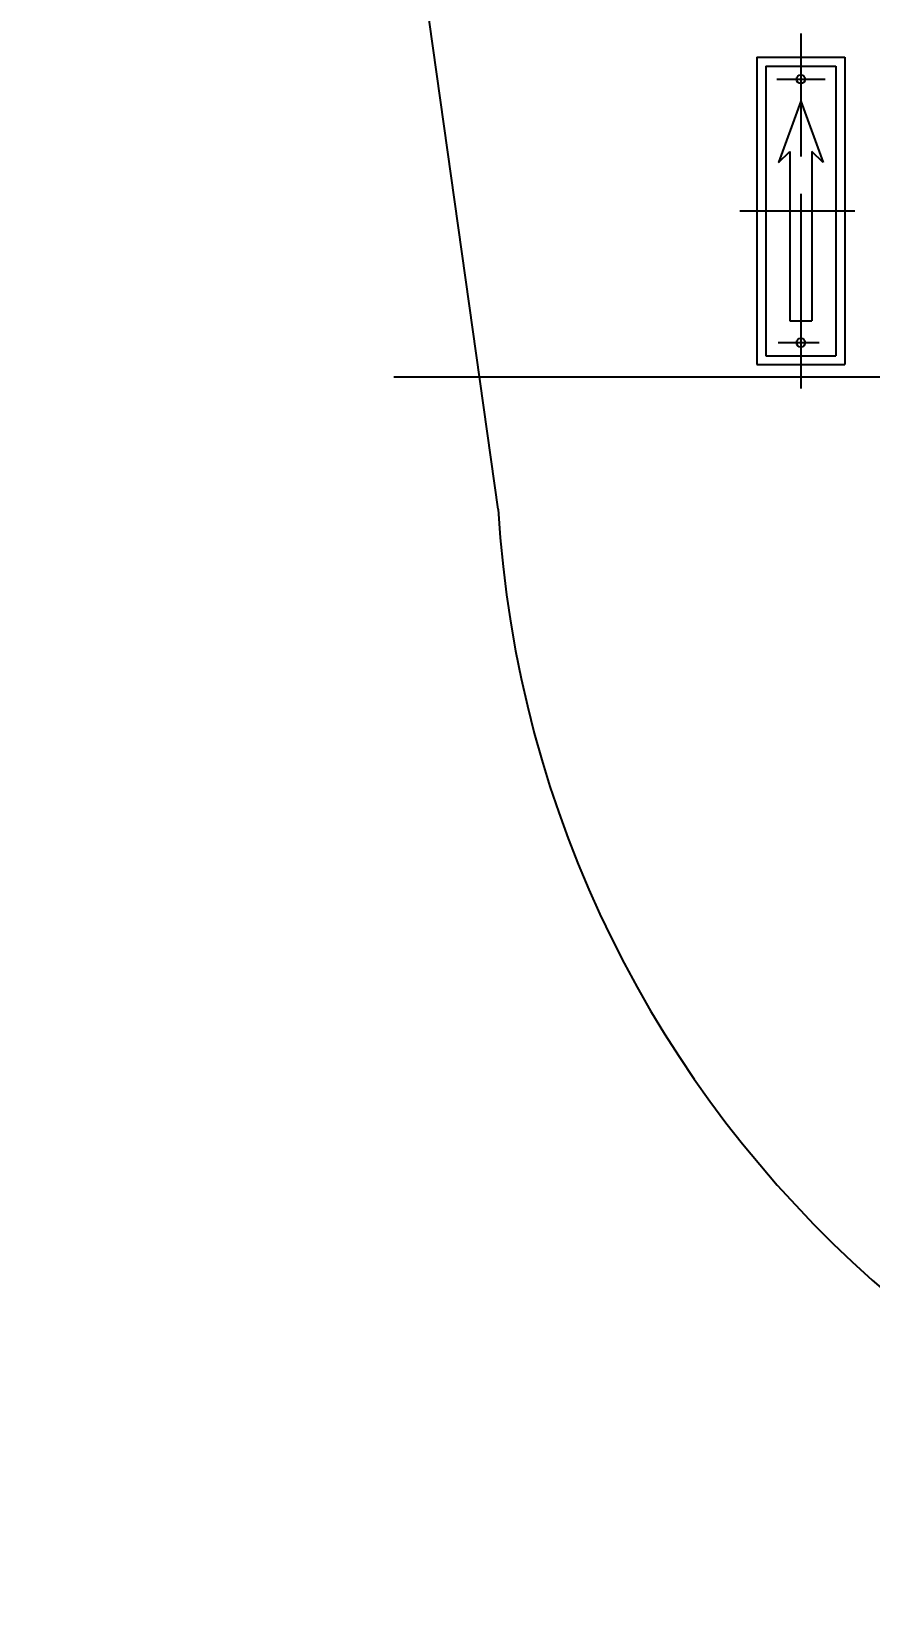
# Model space of a CAD drawing. Header units: millimetres. Extents: x 0 to 29400, y 0 to 20790.
# Drawn here: x 17570.8 to 17761.6, y 11226.9 to 11587.6 of the extents above; entities that cross this region are included whole.
import ezdxf

# ---------------------------------------------------------------- set-up
doc = ezdxf.new("R2010")
doc.units = ezdxf.units.MM
doc.header["$LTSCALE"] = 700
doc.linetypes.add('G', pattern=[2, 1.25, -0.25, 0.25, -0.25])
for name, color, linetype in [('01', 7, 'Continuous'), ('05', 142, 'G'), ('08', 1, 'Continuous')]:
    doc.layers.add(name, color=color, linetype=linetype)
doc.styles.get("Standard").update_dxf_attribs({"font": 'FZYTK.TTF', "width": 0.707})
doc.dimstyles.new('INTE', dxfattribs={"dimscale": 70, "dimtxt": 3.5, "dimasz": 3, "dimexe": 3, "dimexo": 0, "dimgap": 1, "dimtad": 1, "dimdec": 0, "dimdsep": 46, "dimtxsty": 'Standard', "dimcen": 0, "dimclrd": 1, "dimclre": 1, "dimclrt": 3, "dimaunit": 1, "dimadec": 0, "dimazin": 0, "dimtfac": 1, "dimtdec": 0, "dimtmove": 0, "dimatfit": 0, "dimfxl": 1, "dimarcsym": 0})

# ---------------------------------------------------------------- blocks, each defined once
blk = doc.blocks.new('*D847')
at = {"layer": '08', "color": 1, "lineweight": -2}
for p, q in [((19345.33, 16880.98), (25222.23, 16880.98)), ((25012.23, 7692.98), (25012.23, 16670.98)), ((14962.64, 7482.98), (25222.23, 7482.98))]:
    blk.add_line(p, q, dxfattribs=at)
at = {"layer": '08', "color": 1}
for points in [[(24977.23, 16670.98), (25047.23, 16670.98), (25012.23, 16880.98)], [(24977.23, 7692.98), (25047.23, 7692.98), (25012.23, 7482.98)]]:
    blk.add_solid(points, dxfattribs=at)
at = {"layer": 'DEFPOINTS', "color": 0}
for p in [(19345.33, 16880.98), (25012.23, 16880.98), (14962.64, 7482.98)]:
    blk.add_point(p, dxfattribs=at)
at = {"layer": '08', "color": 3, "insert": (24783.71, 12181.98), "char_height": 245, "attachment_point": 5, "rotation": 90}
blk.add_mtext('{\\fArial|b0|i0|c204|p34;Внешняя сторона кузова\\Fisocp,intecad|c134;9398}', dxfattribs=at)
blk = doc.blocks.new('*D852')
at = {"layer": '08', "color": 1, "lineweight": -2}
for p, q in [((18977.63, 11384.13), (18977.63, 9992.74)), ((15472.63, 10365.42), (15472.63, 9992.74)), ((18767.63, 10202.74), (15682.63, 10202.74))]:
    blk.add_line(p, q, dxfattribs=at)
at = {"layer": '08', "color": 1}
for points in [[(15682.63, 10237.74), (15682.63, 10167.74), (15472.63, 10202.74)], [(18767.63, 10237.74), (18767.63, 10167.74), (18977.63, 10202.74)]]:
    blk.add_solid(points, dxfattribs=at)
at = {"layer": 'DEFPOINTS', "color": 0}
for p in [(18977.63, 11384.13), (15472.63, 10365.42), (15472.63, 10202.74)]:
    blk.add_point(p, dxfattribs=at)
at = {"layer": '08', "color": 3, "insert": (17225.13, 10395.24), "char_height": 245, "attachment_point": 5}
blk.add_mtext('3505', dxfattribs=at)
blk = doc.blocks.new('*D854')
at = {"layer": '08', "color": 1, "lineweight": -2}
for p, q in [((19030.93, 18159.27), (25718.12, 18159.27)), ((25508.12, 17949.27), (25508.12, 5239.67)), ((15649.92, 5029.67), (25718.12, 5029.67))]:
    blk.add_line(p, q, dxfattribs=at)
at = {"layer": '08', "color": 1}
for points in [[(25473.12, 17949.27), (25543.12, 17949.27), (25508.12, 18159.27)], [(25473.12, 5239.67), (25543.12, 5239.67), (25508.12, 5029.67)]]:
    blk.add_solid(points, dxfattribs=at)
at = {"layer": 'DEFPOINTS', "color": 0}
for p in [(19030.93, 18159.27), (15649.92, 5029.67), (25508.12, 5029.67)]:
    blk.add_point(p, dxfattribs=at)
at = {"layer": '08', "color": 3, "insert": (25315.62, 11594.47), "char_height": 245, "attachment_point": 5, "rotation": 90}
blk.add_mtext('13130', dxfattribs=at)

msp = doc.modelspace()

# ---------------------------------------------------------------- linework, layer by layer
at = {"layer": '01'}
for p, q in [((17677.1, 11478.85), (17648.23, 11683.85)), ((17736.02, 11581.78), (17756.02, 11581.78)), ((17736.02, 11581.78), (17736.02, 11511.78)), ((17756.02, 11581.78), (17756.02, 11511.78)), ((17738.02, 11579.78), (17754.02, 11579.78)), ((17738.02, 11579.78), (17738.02, 11513.78)), ((17754.02, 11579.78), (17754.02, 11513.78)), ((17746.02, 11571.78), (17740.93, 11557.78)), ((17746.02, 11571.78), (17751.12, 11557.78)), ((17740.93, 11557.78), (17743.52, 11560.28)), ((17743.52, 11560.28), (17743.52, 11521.78)), ((17751.12, 11557.78), (17748.52, 11560.28)), ((17748.52, 11560.28), (17748.52, 11521.78)), ((17743.52, 11521.78), (17748.52, 11521.78)), ((17736.02, 11511.78), (17756.02, 11511.78)), ((17738.02, 11513.78), (17754.02, 11513.78))]:
    msp.add_line(p, q, dxfattribs=at)
for centre in [(17746.02, 11576.78), (17746.02, 11516.78)]:
    msp.add_circle(centre, 1, dxfattribs=at)
msp.add_arc((17931.66, 11493.85), 255, 183.3723, 273.3723, dxfattribs=at)
at = {"layer": '05'}
for p, q in [((17746.02, 11587.22), (17746.02, 11559.19)), ((17740.54, 11576.78), (17751.52, 11576.78)), ((17746.02, 11550.66), (17746.02, 11506.32)), ((17732.11, 11546.78), (17758.33, 11546.78)), ((17740.84, 11516.78), (17750.19, 11516.78)), ((17653.35, 11508.95), (18168.63, 11508.95))]:
    msp.add_line(p, q, dxfattribs=at)

# ---------------------------------------------------------------- dimensions: what is measured, and where the dimension line sits
at = {"layer": '08'}
dim = msp.add_linear_dim(base=(25508.12, 5029.67), p1=(19030.93, 18159.27), p2=(15649.92, 5029.67), angle=90, dimstyle='INTE', dxfattribs=at)
dim.commit()
dim.dimension.update_dxf_attribs({"geometry": '*D854', "text_midpoint": (25508.12, 11594.47), "dimtype": 160})
dim = msp.add_linear_dim(base=(25012.23, 16880.98), p1=(14962.64, 7482.98), p2=(19345.33, 16880.98), angle=90, text='{\\fArial|b0|i0|c204|p34;Внешняя сторона кузова\\Fisocp,intecad|c134;<>}', dimstyle='INTE', dxfattribs=at)
dim.commit()
dim.dimension.update_dxf_attribs({"geometry": '*D847', "text_midpoint": (24783.71, 12181.98)})
dim = msp.add_linear_dim(base=(15472.63, 10202.74), p1=(18977.63, 11384.13), p2=(15472.63, 10365.42), dimstyle='INTE', dxfattribs=at)
dim.commit()
dim.dimension.update_dxf_attribs({"geometry": '*D852', "text_midpoint": (17225.13, 10395.24)})

doc.saveas('drawing.dxf')
